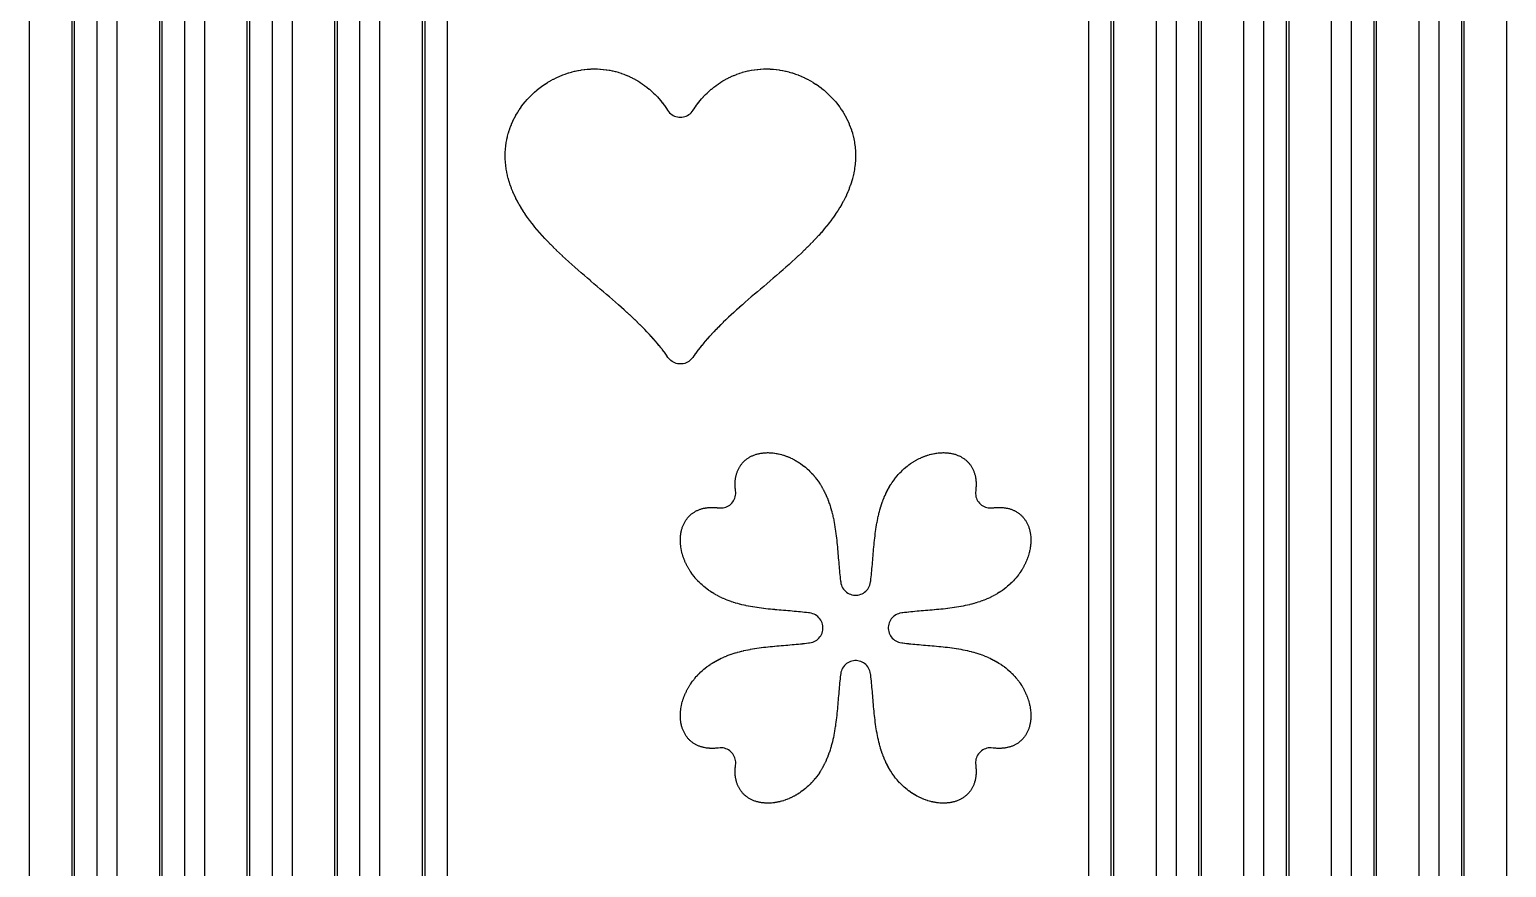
# Model space of a CAD drawing. Header units: metres. Extents: x 9 to 1211, y 9 to 2781.
# Drawn here: x 621 to 1211, y 1733 to 2068 of the extents above; entities that cross this region are included whole.
import ezdxf

# ---------------------------------------------------------------- set-up
doc = ezdxf.new("R2010")
doc.units = ezdxf.units.M
for name, color, linetype in [('ACIKLIK', 5, 'Continuous'), ('CAM_SABLON', 4, 'Continuous'), ('DIS_KENAR_V91_Z3', 1, 'Continuous'), ('LAMBA_T4_Z4', 3, 'Continuous')]:
    doc.layers.add(name, color=color, linetype=linetype)

msp = doc.modelspace()

# ---------------------------------------------------------------- linework, layer by layer
at = {"layer": 'ACIKLIK'}
for points in [[(648, 1696.12), (648, 2485.88)], [(683, 1696.12), (683, 2485.88)], [(718, 1696.12), (718, 2485.88)], [(753, 1696.12), (753, 2485.88)], [(788, 1696.12), (788, 2485.88)], [(1044, 2485.88), (1044, 1696.12)], [(1079, 2485.88), (1079, 1696.12)], [(1114, 2485.88), (1114, 1696.12)], [(1149, 2485.88), (1149, 1696.12)], [(1184, 2485.88), (1184, 1696.12)]]:
    msp.add_lwpolyline(points, dxfattribs=at)
at = {"layer": 'CAM_SABLON'}
for points in [[(639, 1696.08), (639, 2485.92)], [(674, 1696.08), (674, 2485.92)], [(709, 1696.08), (709, 2485.92)], [(744, 1696.08), (744, 2485.92)], [(779, 1696.08), (779, 2485.92)], [(1053, 2485.92), (1053, 1696.08)], [(1088, 2485.92), (1088, 1696.08)], [(1123, 2485.92), (1123, 1696.08)], [(1158, 2485.92), (1158, 1696.08)], [(1193, 2485.92), (1193, 1696.08)]]:
    msp.add_lwpolyline(points, dxfattribs=at)
at = {"layer": 'DIS_KENAR_V91_Z3'}
for points in [[(621, 1696), (621, 2486)], [(656, 1696), (656, 2486)], [(691, 1696), (691, 2486)], [(726, 1696), (726, 2486)], [(761, 1696), (761, 2486)], [(1071, 2486), (1071, 1696)], [(1106, 2486), (1106, 1696)], [(1141, 2486), (1141, 1696)], [(1176, 2486), (1176, 1696)], [(1211, 2486), (1211, 1696)]]:
    msp.add_lwpolyline(points, dxfattribs=at)
for points in [[(821.76, 1990.52), (821.68, 1990.62), (820.82, 1991.75), (820.75, 1991.85), (819.92, 1992.98), (819.84, 1993.09), (819.05, 1994.22), (818.97, 1994.34), (818.22, 1995.47), (818.14, 1995.6), (817.43, 1996.73), (817.35, 1996.86), (816.69, 1997.99), (816.6, 1998.14), (815.98, 1999.27), (815.9, 1999.42), (815.31, 2000.54), (815.23, 2000.7), (814.69, 2001.83), (814.62, 2001.99), (814.12, 2003.12), (814.04, 2003.29), (813.59, 2004.41), (813.52, 2004.59), (813.11, 2005.71), (813.04, 2005.9), (812.68, 2007.01), (812.61, 2007.21), (812.29, 2008.32), (812.23, 2008.52), (811.95, 2009.63), (811.9, 2009.84), (811.67, 2010.94), (811.63, 2011.16), (811.43, 2012.25), (811.4, 2012.47), (811.25, 2013.56), (811.22, 2013.79), (811.12, 2014.87), (811.1, 2015.1), (811.03, 2016.18), (811.02, 2016.42), (811, 2017.49), (811, 2017.72), (811.02, 2018.79), (811.03, 2019.03), (811.1, 2020.09), (811.12, 2020.33), (811.22, 2021.38), (811.25, 2021.62), (811.4, 2022.66), (811.44, 2022.9), (811.62, 2023.94), (811.67, 2024.17), (811.9, 2025.2), (811.96, 2025.43), (812.23, 2026.46), (812.3, 2026.68), (812.61, 2027.7), (812.68, 2027.92), (813.04, 2028.92), (813.12, 2029.14), (813.51, 2030.13), (813.6, 2030.35), (814.03, 2031.32), (814.13, 2031.53), (814.6, 2032.5), (814.71, 2032.7), (815.22, 2033.65), (815.33, 2033.85), (815.88, 2034.78), (816, 2034.97), (816.58, 2035.89), (816.71, 2036.08), (817.33, 2036.97), (817.46, 2037.15), (818.12, 2038.03), (818.25, 2038.2), (818.94, 2039.06), (819.08, 2039.23), (819.81, 2040.06), (819.95, 2040.22), (820.71, 2041.03), (820.86, 2041.18), (821.65, 2041.96), (821.8, 2042.11), (822.62, 2042.87), (822.78, 2043.01), (823.62, 2043.73), (823.78, 2043.87), (824.65, 2044.57), (824.82, 2044.7), (825.71, 2045.36), (825.89, 2045.48), (826.8, 2046.12), (826.98, 2046.23), (827.92, 2046.83), (828.1, 2046.94), (829.05, 2047.51), (829.24, 2047.61), (830.21, 2048.14), (830.4, 2048.24), (831.39, 2048.73), (831.58, 2048.82), (832.58, 2049.28), (832.78, 2049.36), (833.8, 2049.78), (834, 2049.86), (835.02, 2050.24), (835.22, 2050.31), (836.26, 2050.65), (836.46, 2050.72), (837.5, 2051.02), (837.72, 2051.08), (838.76, 2051.34), (838.97, 2051.39), (840.02, 2051.61), (840.24, 2051.65), (841.29, 2051.84), (841.5, 2051.87), (842.56, 2052.01), (842.78, 2052.04), (843.82, 2052.15), (844.05, 2052.16), (845.09, 2052.23), (845.31, 2052.24), (846.36, 2052.27), (846.58, 2052.27), (847.61, 2052.26), (847.84, 2052.25), (848.87, 2052.2), (849.09, 2052.18), (850.11, 2052.1), (850.33, 2052.07), (851.35, 2051.95), (851.57, 2051.92), (852.57, 2051.75), (852.79, 2051.71), (853.78, 2051.52), (853.99, 2051.47), (854.97, 2051.24), (855.18, 2051.18), (856.15, 2050.91), (856.36, 2050.85), (857.3, 2050.55), (857.51, 2050.48), (858.44, 2050.15), (858.65, 2050.07), (859.56, 2049.7), (859.76, 2049.62), (860.66, 2049.23), (860.85, 2049.14), (861.73, 2048.71), (861.92, 2048.62), (862.78, 2048.16), (862.96, 2048.06), (863.8, 2047.58), (863.98, 2047.48), (864.8, 2046.97), (864.97, 2046.86), (865.77, 2046.33), (865.93, 2046.21), (866.71, 2045.66), (866.86, 2045.54), (867.62, 2044.97), (867.77, 2044.85), (868.5, 2044.25), (868.64, 2044.13), (869.35, 2043.51), (869.48, 2043.39), (870.16, 2042.76), (870.3, 2042.63), (870.95, 2041.99), (871.08, 2041.86), (871.71, 2041.2), (871.83, 2041.08), (872.43, 2040.41), (872.54, 2040.28), (873.12, 2039.6), (873.23, 2039.47), (873.78, 2038.79), (873.88, 2038.66), (874.4, 2037.97), (874.5, 2037.84), (874.99, 2037.15), (875.08, 2037.02), (875.55, 2036.33), (875.64, 2036.2), (875.87, 2035.84), (876.31, 2035.23), (876.7, 2034.78), (877.14, 2034.37), (877.62, 2034.01), (878.13, 2033.7), (878.67, 2033.44), (879.23, 2033.23), (879.81, 2033.09), (880.4, 2033), (881, 2032.97), (881.6, 2033), (882.19, 2033.09), (882.77, 2033.23), (883.33, 2033.44), (883.87, 2033.7), (884.38, 2034.01), (884.86, 2034.37), (885.3, 2034.78), (885.69, 2035.23), (886.13, 2035.84), (886.36, 2036.2), (886.45, 2036.33), (886.92, 2037.02), (887.01, 2037.15), (887.5, 2037.84), (887.6, 2037.97), (888.12, 2038.66), (888.22, 2038.79), (888.77, 2039.47), (888.88, 2039.6), (889.46, 2040.28), (889.57, 2040.41), (890.17, 2041.08), (890.29, 2041.2), (890.92, 2041.86), (891.05, 2041.99), (891.7, 2042.63), (891.84, 2042.76), (892.52, 2043.39), (892.65, 2043.51), (893.36, 2044.13), (893.5, 2044.25), (894.23, 2044.85), (894.38, 2044.97), (895.14, 2045.54), (895.29, 2045.66), (896.07, 2046.21), (896.23, 2046.33), (897.03, 2046.86), (897.2, 2046.97), (898.02, 2047.48), (898.2, 2047.58), (899.04, 2048.06), (899.22, 2048.16), (900.08, 2048.62), (900.27, 2048.71), (901.15, 2049.14), (901.34, 2049.23), (902.24, 2049.62), (902.44, 2049.7), (903.35, 2050.07), (903.56, 2050.15), (904.49, 2050.48), (904.7, 2050.55), (905.64, 2050.85), (905.85, 2050.91), (906.82, 2051.18), (907.03, 2051.24), (908.01, 2051.47), (908.22, 2051.52), (909.21, 2051.71), (909.43, 2051.75), (910.43, 2051.92), (910.65, 2051.95), (911.67, 2052.07), (911.89, 2052.1), (912.91, 2052.18), (913.13, 2052.2), (914.16, 2052.25), (914.39, 2052.26), (915.42, 2052.27), (915.64, 2052.27), (916.69, 2052.24), (916.91, 2052.23), (917.95, 2052.16), (918.18, 2052.15), (919.23, 2052.04), (919.44, 2052.01), (920.5, 2051.87), (920.71, 2051.84), (921.76, 2051.65), (921.98, 2051.61), (923.03, 2051.39), (923.24, 2051.34), (924.28, 2051.08), (924.5, 2051.02), (925.54, 2050.72), (925.74, 2050.65), (926.78, 2050.31), (926.98, 2050.24), (928, 2049.86), (928.2, 2049.78), (929.22, 2049.36), (929.42, 2049.28), (930.42, 2048.82), (930.61, 2048.73), (931.6, 2048.24), (931.79, 2048.14), (932.76, 2047.61), (932.95, 2047.51), (933.9, 2046.94), (934.08, 2046.83), (935.02, 2046.23), (935.2, 2046.12), (936.11, 2045.48), (936.29, 2045.36), (937.18, 2044.7), (937.35, 2044.57), (938.22, 2043.87), (938.38, 2043.73), (939.22, 2043.01), (939.38, 2042.87), (940.2, 2042.11), (940.35, 2041.96), (941.14, 2041.18), (941.29, 2041.03), (942.05, 2040.22), (942.19, 2040.06), (942.92, 2039.23), (943.06, 2039.06), (943.75, 2038.2), (943.88, 2038.03), (944.54, 2037.15), (944.67, 2036.97), (945.29, 2036.08), (945.42, 2035.89), (946, 2034.97), (946.12, 2034.78), (946.67, 2033.85), (946.78, 2033.65), (947.29, 2032.7), (947.4, 2032.5), (947.87, 2031.53), (947.97, 2031.32), (948.4, 2030.35), (948.49, 2030.13), (948.88, 2029.14), (948.96, 2028.92), (949.32, 2027.92), (949.39, 2027.7), (949.7, 2026.68), (949.77, 2026.46), (950.04, 2025.43), (950.1, 2025.2), (950.33, 2024.17), (950.38, 2023.94), (950.56, 2022.9), (950.6, 2022.66), (950.75, 2021.62), (950.78, 2021.38), (950.88, 2020.33), (950.9, 2020.09), (950.97, 2019.03), (950.98, 2018.79), (951, 2017.72), (951, 2017.49), (950.98, 2016.42), (950.97, 2016.18), (950.9, 2015.1), (950.88, 2014.87), (950.78, 2013.79), (950.75, 2013.56), (950.6, 2012.47), (950.57, 2012.25), (950.37, 2011.16), (950.33, 2010.94), (950.1, 2009.84), (950.05, 2009.63), (949.77, 2008.52), (949.71, 2008.32), (949.39, 2007.21), (949.32, 2007.01), (948.96, 2005.9), (948.89, 2005.71), (948.48, 2004.59), (948.41, 2004.41), (947.96, 2003.29), (947.88, 2003.12), (947.38, 2001.99), (947.31, 2001.83), (946.77, 2000.7), (946.69, 2000.54), (946.1, 1999.42), (946.02, 1999.27), (945.4, 1998.14), (945.31, 1997.99), (944.65, 1996.86), (944.57, 1996.73), (943.86, 1995.6), (943.78, 1995.47), (943.03, 1994.34), (942.95, 1994.22), (942.16, 1993.09), (942.08, 1992.98), (941.25, 1991.85), (941.18, 1991.75), (940.31, 1990.61), (940.24, 1990.52), (939.37, 1989.43), (939.3, 1989.34), (938.37, 1988.21), (938.3, 1988.13), (937.33, 1987), (937.26, 1986.92), (936.26, 1985.79), (936.2, 1985.72), (935.17, 1984.6), (935.11, 1984.53), (934.05, 1983.41), (933.99, 1983.35), (932.91, 1982.23), (932.85, 1982.18), (931.74, 1981.06), (931.69, 1981.01), (930.56, 1979.9), (930.51, 1979.85), (929.36, 1978.74), (929.32, 1978.7), (928.14, 1977.59), (928.1, 1977.56), (926.91, 1976.45), (926.88, 1976.42), (925.67, 1975.32), (925.64, 1975.29), (924.42, 1974.19), (924.39, 1974.17), (923.16, 1973.07), (923.13, 1973.05), (921.89, 1971.96), (921.87, 1971.94), (920.62, 1970.85), (920.6, 1970.84), (919.35, 1969.75), (919.33, 1969.74), (918.08, 1968.66), (918.07, 1968.65), (916.8, 1967.57), (916.8, 1967.57), (915.54, 1966.49), (914.27, 1965.42), (913.02, 1964.35), (911.78, 1963.3), (910.55, 1962.24), (909.34, 1961.2), (908.13, 1960.16), (906.94, 1959.12), (905.77, 1958.1), (904.61, 1957.07), (904.57, 1957.04), (903.47, 1956.05), (903.43, 1956.02), (902.36, 1955.04), (902.32, 1955), (901.27, 1954.04), (901.22, 1954), (900.2, 1953.05), (900.15, 1953), (899.16, 1952.06), (899.1, 1952.01), (898.14, 1951.08), (898.08, 1951.03), (897.15, 1950.11), (897.09, 1950.05), (896.18, 1949.15), (896.12, 1949.09), (895.25, 1948.2), (895.18, 1948.13), (894.34, 1947.26), (894.27, 1947.19), (893.47, 1946.33), (893.4, 1946.25), (892.62, 1945.41), (892.55, 1945.33), (891.81, 1944.51), (891.73, 1944.42), (891.02, 1943.61), (890.95, 1943.52), (890.27, 1942.73), (890.19, 1942.63), (889.55, 1941.86), (889.47, 1941.76), (888.87, 1941.01), (888.79, 1940.9), (888.21, 1940.17), (888.13, 1940.06), (887.59, 1939.35), (887.51, 1939.24), (887, 1938.54), (886.92, 1938.43), (886.45, 1937.76), (886.36, 1937.63), (885.96, 1937.04), (885.61, 1936.58), (885.21, 1936.15), (884.78, 1935.76), (884.31, 1935.41), (883.81, 1935.12), (883.28, 1934.87), (882.73, 1934.67), (882.16, 1934.53), (881.58, 1934.45), (881, 1934.42), (880.42, 1934.45), (879.84, 1934.53), (879.27, 1934.67), (878.72, 1934.87), (878.19, 1935.12), (877.69, 1935.41), (877.22, 1935.76), (876.79, 1936.15), (876.39, 1936.58), (876.04, 1937.04), (875.64, 1937.63), (875.55, 1937.76), (875.08, 1938.43), (875, 1938.54), (874.49, 1939.24), (874.41, 1939.35), (873.87, 1940.06), (873.79, 1940.17), (873.21, 1940.9), (873.13, 1941.01), (872.53, 1941.76), (872.45, 1941.86), (871.81, 1942.63), (871.73, 1942.73), (871.05, 1943.52), (870.98, 1943.61), (870.27, 1944.42), (870.19, 1944.51), (869.45, 1945.33), (869.38, 1945.41), (868.6, 1946.25), (868.53, 1946.33), (867.73, 1947.19), (867.66, 1947.26), (866.82, 1948.13), (866.75, 1948.2), (865.88, 1949.09), (865.82, 1949.15), (864.91, 1950.05), (864.85, 1950.11), (863.92, 1951.03), (863.86, 1951.08), (862.9, 1952.01), (862.84, 1952.06), (861.85, 1953), (861.8, 1953.05), (860.78, 1954), (860.73, 1954.04), (859.68, 1955), (859.64, 1955.04), (858.57, 1956.02), (858.53, 1956.05), (857.43, 1957.04), (857.39, 1957.07), (856.27, 1958.06), (855.09, 1959.09), (853.9, 1960.13), (852.69, 1961.18), (851.47, 1962.23), (850.23, 1963.29), (848.98, 1964.35), (847.73, 1965.42), (846.47, 1966.49), (845.21, 1967.56), (845.2, 1967.57), (843.94, 1968.64), (843.93, 1968.65), (842.68, 1969.73), (842.66, 1969.74), (841.41, 1970.83), (841.4, 1970.84), (840.15, 1971.93), (840.13, 1971.94), (838.89, 1973.03), (838.87, 1973.05), (837.64, 1974.14), (837.61, 1974.17), (836.39, 1975.26), (836.36, 1975.29), (835.16, 1976.39), (835.12, 1976.42), (833.93, 1977.52), (833.89, 1977.56), (832.72, 1978.66), (832.68, 1978.7), (831.53, 1979.81), (831.48, 1979.85), (830.35, 1980.96), (830.3, 1981.01), (829.2, 1982.13), (829.14, 1982.18), (828.06, 1983.29), (828, 1983.35), (826.95, 1984.47), (826.89, 1984.54), (825.86, 1985.66), (825.8, 1985.73), (824.8, 1986.85), (824.73, 1986.93), (823.77, 1988.05), (823.7, 1988.13), (822.77, 1989.26), (822.69, 1989.35), (821.76, 1990.52)], [(896.11, 1781.03), (895.74, 1780.99), (895.56, 1780.97), (895.15, 1780.93), (894.97, 1780.91), (894.57, 1780.89), (894.37, 1780.88), (893.98, 1780.87), (893.78, 1780.86), (893.39, 1780.87), (893.18, 1780.87), (892.81, 1780.89), (892.59, 1780.9), (892.23, 1780.92), (892, 1780.95), (891.66, 1780.99), (891.42, 1781.02), (891.09, 1781.07), (890.84, 1781.11), (890.52, 1781.17), (890.28, 1781.23), (889.97, 1781.3), (889.72, 1781.37), (889.42, 1781.45), (889.17, 1781.53), (888.89, 1781.63), (888.63, 1781.72), (888.36, 1781.82), (888.1, 1781.93), (887.85, 1782.04), (887.58, 1782.17), (887.34, 1782.29), (887.08, 1782.43), (886.85, 1782.56), (886.6, 1782.71), (886.38, 1782.85), (886.13, 1783.02), (885.92, 1783.16), (885.67, 1783.35), (885.48, 1783.5), (885.24, 1783.7), (885.05, 1783.87), (884.82, 1784.08), (884.64, 1784.25), (884.42, 1784.47), (884.25, 1784.66), (884.04, 1784.89), (883.87, 1785.09), (883.68, 1785.33), (883.52, 1785.55), (883.35, 1785.79), (883.19, 1786.02), (883.03, 1786.27), (882.88, 1786.52), (882.73, 1786.77), (882.59, 1787.03), (882.46, 1787.29), (882.33, 1787.57), (882.21, 1787.83), (882.08, 1788.12), (881.98, 1788.38), (881.86, 1788.69), (881.77, 1788.95), (881.67, 1789.28), (881.59, 1789.54), (881.5, 1789.89), (881.43, 1790.14), (881.35, 1790.51), (881.3, 1790.75), (881.23, 1791.14), (881.19, 1791.38), (881.14, 1791.78), (881.11, 1792.02), (881.07, 1792.44), (881.05, 1792.68), (881.02, 1793.11), (881.01, 1793.34), (881, 1793.79), (881, 1794.01), (881.01, 1794.47), (881.02, 1794.69), (881.04, 1795.17), (881.06, 1795.38), (881.1, 1795.87), (881.12, 1796.08), (881.18, 1796.57), (881.21, 1796.78), (881.29, 1797.28), (881.33, 1797.48), (881.43, 1797.99), (881.47, 1798.19), (881.59, 1798.71), (881.64, 1798.9), (881.77, 1799.42), (881.83, 1799.61), (881.98, 1800.13), (882.04, 1800.32), (882.22, 1800.85), (882.28, 1801.03), (882.48, 1801.56), (882.55, 1801.73), (882.76, 1802.27), (882.83, 1802.44), (883.07, 1802.97), (883.15, 1803.13), (883.4, 1803.66), (883.48, 1803.83), (883.75, 1804.36), (883.84, 1804.52), (884.13, 1805.04), (884.22, 1805.2), (884.53, 1805.71), (884.62, 1805.87), (884.95, 1806.38), (885.05, 1806.53), (885.39, 1807.04), (885.49, 1807.18), (885.86, 1807.68), (885.96, 1807.82), (886.34, 1808.32), (886.45, 1808.46), (886.84, 1808.94), (886.96, 1809.07), (887.37, 1809.55), (887.48, 1809.68), (887.91, 1810.15), (888.03, 1810.27), (888.47, 1810.73), (888.6, 1810.85), (889.06, 1811.3), (889.18, 1811.41), (889.65, 1811.85), (889.78, 1811.96), (890.27, 1812.39), (890.4, 1812.5), (890.9, 1812.91), (891.03, 1813.01), (891.55, 1813.42), (891.69, 1813.52), (892.22, 1813.91), (892.35, 1814), (892.9, 1814.38), (893.03, 1814.47), (893.6, 1814.84), (893.73, 1814.92), (894.31, 1815.28), (894.44, 1815.36), (895.03, 1815.7), (895.16, 1815.77), (895.77, 1816.1), (895.9, 1816.17), (896.52, 1816.49), (896.65, 1816.56), (897.28, 1816.87), (897.41, 1816.93), (898.05, 1817.22), (898.18, 1817.28), (898.84, 1817.56), (898.96, 1817.61), (899.63, 1817.88), (899.75, 1817.93), (900.44, 1818.19), (900.55, 1818.23), (901.25, 1818.48), (901.36, 1818.52), (902.03, 1818.74), (902.13, 1818.77), (902.86, 1819), (902.97, 1819.03), (903.7, 1819.24), (903.8, 1819.27), (904.55, 1819.48), (904.65, 1819.5), (905.4, 1819.69), (905.5, 1819.72), (906.26, 1819.9), (906.35, 1819.92), (907.13, 1820.09), (907.21, 1820.11), (908, 1820.27), (908.08, 1820.29), (908.88, 1820.44), (908.95, 1820.45), (909.76, 1820.6), (909.83, 1820.61), (910.64, 1820.74), (910.71, 1820.75), (911.53, 1820.88), (911.59, 1820.89), (912.42, 1821.01), (912.47, 1821.02), (913.31, 1821.13), (913.36, 1821.14), (914.2, 1821.24), (914.24, 1821.25), (915.09, 1821.35), (915.13, 1821.35), (915.98, 1821.45), (916.02, 1821.45), (916.87, 1821.54), (916.91, 1821.54), (917.76, 1821.63), (917.79, 1821.63), (918.65, 1821.71), (918.68, 1821.71), (919.54, 1821.79), (919.56, 1821.79), (920.43, 1821.87), (920.44, 1821.87), (921.31, 1821.95), (921.32, 1821.95), (922.18, 1822.02), (923.06, 1822.09), (923.92, 1822.17), (924.77, 1822.24), (925.62, 1822.31), (926.46, 1822.38), (927.3, 1822.46), (928.13, 1822.54), (928.95, 1822.62), (929.77, 1822.7), (929.81, 1822.71), (930.57, 1822.79), (930.62, 1822.8), (931.36, 1822.88), (931.42, 1822.89), (932.15, 1822.98), (932.21, 1822.98), (932.57, 1823.03), (933.31, 1823.16), (933.88, 1823.32), (934.44, 1823.54), (934.97, 1823.82), (935.47, 1824.14), (935.93, 1824.51), (936.36, 1824.93), (936.74, 1825.39), (937.08, 1825.88), (937.36, 1826.4), (937.59, 1826.95), (937.77, 1827.52), (937.89, 1828.11), (937.95, 1828.7), (937.95, 1829.3), (937.89, 1829.89), (937.77, 1830.48), (937.59, 1831.05), (937.36, 1831.6), (937.08, 1832.12), (936.74, 1832.61), (936.36, 1833.07), (935.93, 1833.49), (935.47, 1833.86), (934.97, 1834.18), (934.44, 1834.46), (933.88, 1834.68), (933.31, 1834.84), (932.57, 1834.97), (932.21, 1835.02), (932.15, 1835.02), (931.42, 1835.11), (931.36, 1835.12), (930.62, 1835.2), (930.57, 1835.21), (929.81, 1835.29), (929.77, 1835.3), (929, 1835.38), (928.17, 1835.46), (927.34, 1835.54), (926.5, 1835.61), (925.65, 1835.69), (924.79, 1835.76), (923.93, 1835.83), (923.06, 1835.91), (922.19, 1835.98), (921.32, 1836.05), (921.32, 1836.05), (920.45, 1836.13), (920.44, 1836.13), (919.58, 1836.2), (919.56, 1836.21), (918.7, 1836.28), (918.68, 1836.29), (917.82, 1836.37), (917.79, 1836.37), (916.94, 1836.45), (916.9, 1836.46), (916.05, 1836.55), (916.02, 1836.55), (915.17, 1836.64), (915.13, 1836.65), (914.29, 1836.75), (914.24, 1836.75), (913.4, 1836.86), (913.35, 1836.86), (912.52, 1836.98), (912.47, 1836.98), (911.64, 1837.1), (911.58, 1837.11), (910.77, 1837.24), (910.7, 1837.25), (909.89, 1837.38), (909.82, 1837.39), (909.02, 1837.53), (908.95, 1837.55), (908.15, 1837.7), (908.07, 1837.71), (907.29, 1837.87), (907.21, 1837.89), (906.43, 1838.06), (906.34, 1838.08), (905.58, 1838.26), (905.49, 1838.28), (904.73, 1838.47), (904.64, 1838.5), (903.89, 1838.7), (903.79, 1838.73), (903.06, 1838.94), (902.95, 1838.97), (902.23, 1839.2), (902.12, 1839.23), (901.37, 1839.48), (901.25, 1839.52), (900.55, 1839.77), (900.44, 1839.81), (899.75, 1840.07), (899.63, 1840.12), (898.96, 1840.39), (898.84, 1840.44), (898.18, 1840.72), (898.05, 1840.78), (897.41, 1841.07), (897.28, 1841.13), (896.65, 1841.44), (896.52, 1841.51), (895.9, 1841.83), (895.77, 1841.9), (895.16, 1842.23), (895.03, 1842.3), (894.44, 1842.64), (894.31, 1842.72), (893.73, 1843.08), (893.6, 1843.16), (893.03, 1843.53), (892.9, 1843.62), (892.35, 1844), (892.22, 1844.09), (891.69, 1844.48), (891.55, 1844.58), (891.03, 1844.99), (890.9, 1845.09), (890.4, 1845.5), (890.27, 1845.61), (889.78, 1846.04), (889.65, 1846.15), (889.18, 1846.59), (889.06, 1846.7), (888.6, 1847.15), (888.47, 1847.27), (888.03, 1847.73), (887.91, 1847.85), (887.48, 1848.32), (887.37, 1848.45), (886.96, 1848.93), (886.84, 1849.06), (886.45, 1849.54), (886.34, 1849.68), (885.96, 1850.18), (885.86, 1850.32), (885.49, 1850.82), (885.39, 1850.96), (885.05, 1851.47), (884.95, 1851.62), (884.62, 1852.13), (884.53, 1852.29), (884.22, 1852.8), (884.13, 1852.96), (883.84, 1853.48), (883.75, 1853.64), (883.48, 1854.17), (883.4, 1854.34), (883.15, 1854.87), (883.07, 1855.03), (882.83, 1855.56), (882.76, 1855.73), (882.55, 1856.27), (882.48, 1856.44), (882.28, 1856.97), (882.22, 1857.15), (882.04, 1857.68), (881.98, 1857.87), (881.83, 1858.39), (881.77, 1858.58), (881.64, 1859.1), (881.59, 1859.29), (881.47, 1859.81), (881.43, 1860.01), (881.33, 1860.52), (881.29, 1860.72), (881.21, 1861.22), (881.18, 1861.43), (881.12, 1861.92), (881.1, 1862.13), (881.06, 1862.62), (881.04, 1862.83), (881.02, 1863.31), (881.01, 1863.53), (881, 1863.99), (881, 1864.21), (881.01, 1864.66), (881.02, 1864.89), (881.05, 1865.32), (881.07, 1865.56), (881.11, 1865.98), (881.14, 1866.22), (881.19, 1866.62), (881.23, 1866.86), (881.3, 1867.25), (881.35, 1867.49), (881.43, 1867.86), (881.5, 1868.11), (881.59, 1868.46), (881.67, 1868.72), (881.77, 1869.05), (881.86, 1869.31), (881.98, 1869.62), (882.08, 1869.88), (882.21, 1870.17), (882.33, 1870.43), (882.46, 1870.71), (882.59, 1870.97), (882.73, 1871.23), (882.88, 1871.48), (883.03, 1871.73), (883.19, 1871.98), (883.35, 1872.21), (883.52, 1872.45), (883.68, 1872.67), (883.87, 1872.91), (884.04, 1873.11), (884.25, 1873.34), (884.42, 1873.53), (884.64, 1873.75), (884.82, 1873.92), (885.05, 1874.13), (885.24, 1874.3), (885.48, 1874.5), (885.67, 1874.65), (885.92, 1874.84), (886.13, 1874.98), (886.38, 1875.15), (886.6, 1875.29), (886.85, 1875.44), (887.08, 1875.57), (887.34, 1875.71), (887.58, 1875.83), (887.85, 1875.96), (888.1, 1876.07), (888.36, 1876.18), (888.63, 1876.28), (888.89, 1876.37), (889.17, 1876.47), (889.42, 1876.55), (889.72, 1876.63), (889.97, 1876.7), (890.28, 1876.77), (890.52, 1876.83), (890.84, 1876.89), (891.09, 1876.93), (891.42, 1876.98), (891.66, 1877.01), (892, 1877.05), (892.23, 1877.08), (892.59, 1877.1), (892.81, 1877.11), (893.18, 1877.13), (893.39, 1877.13), (893.78, 1877.14), (893.98, 1877.13), (894.37, 1877.12), (894.57, 1877.11), (894.97, 1877.09), (895.15, 1877.07), (895.56, 1877.03), (895.74, 1877.01), (896.06, 1876.97), (896.87, 1876.9), (897.45, 1876.9), (898.03, 1876.96), (898.6, 1877.08), (899.15, 1877.25), (899.69, 1877.48), (900.21, 1877.75), (900.69, 1878.08), (901.14, 1878.45), (901.55, 1878.86), (901.92, 1879.31), (902.25, 1879.79), (902.52, 1880.31), (902.75, 1880.85), (902.92, 1881.4), (903.04, 1881.97), (903.1, 1882.55), (903.1, 1883.14), (903.03, 1883.89), (902.99, 1884.26), (902.97, 1884.44), (902.93, 1884.85), (902.91, 1885.03), (902.89, 1885.43), (902.88, 1885.63), (902.87, 1886.02), (902.86, 1886.22), (902.87, 1886.61), (902.87, 1886.82), (902.89, 1887.19), (902.9, 1887.41), (902.92, 1887.77), (902.95, 1888), (902.99, 1888.34), (903.02, 1888.58), (903.07, 1888.91), (903.11, 1889.16), (903.17, 1889.48), (903.23, 1889.72), (903.3, 1890.03), (903.37, 1890.28), (903.45, 1890.58), (903.53, 1890.83), (903.63, 1891.11), (903.72, 1891.37), (903.82, 1891.64), (903.93, 1891.9), (904.04, 1892.15), (904.17, 1892.42), (904.29, 1892.66), (904.43, 1892.92), (904.56, 1893.15), (904.71, 1893.4), (904.85, 1893.62), (905.02, 1893.87), (905.16, 1894.08), (905.35, 1894.33), (905.5, 1894.52), (905.7, 1894.76), (905.87, 1894.95), (906.08, 1895.18), (906.25, 1895.36), (906.47, 1895.58), (906.66, 1895.75), (906.89, 1895.96), (907.09, 1896.13), (907.33, 1896.32), (907.55, 1896.48), (907.79, 1896.65), (908.02, 1896.81), (908.27, 1896.97), (908.52, 1897.12), (908.77, 1897.27), (909.03, 1897.41), (909.29, 1897.54), (909.57, 1897.67), (909.83, 1897.79), (910.12, 1897.92), (910.38, 1898.02), (910.69, 1898.14), (910.95, 1898.23), (911.28, 1898.33), (911.54, 1898.41), (911.89, 1898.5), (912.14, 1898.57), (912.51, 1898.65), (912.75, 1898.7), (913.14, 1898.77), (913.38, 1898.81), (913.78, 1898.86), (914.02, 1898.89), (914.44, 1898.93), (914.68, 1898.95), (915.11, 1898.98), (915.34, 1898.99), (915.79, 1899), (916.01, 1899), (916.47, 1898.99), (916.69, 1898.98), (917.17, 1898.96), (917.38, 1898.94), (917.87, 1898.9), (918.08, 1898.88), (918.57, 1898.82), (918.78, 1898.79), (919.28, 1898.71), (919.48, 1898.67), (919.99, 1898.57), (920.19, 1898.53), (920.71, 1898.41), (920.9, 1898.36), (921.42, 1898.23), (921.61, 1898.17), (922.13, 1898.02), (922.32, 1897.96), (922.85, 1897.78), (923.03, 1897.72), (923.56, 1897.52), (923.73, 1897.45), (924.27, 1897.24), (924.44, 1897.17), (924.97, 1896.93), (925.13, 1896.85), (925.66, 1896.6), (925.83, 1896.52), (926.36, 1896.25), (926.52, 1896.16), (927.04, 1895.87), (927.2, 1895.78), (927.71, 1895.47), (927.87, 1895.38), (928.38, 1895.05), (928.53, 1894.95), (929.04, 1894.61), (929.18, 1894.51), (929.68, 1894.14), (929.82, 1894.04), (930.32, 1893.66), (930.46, 1893.55), (930.94, 1893.16), (931.07, 1893.04), (931.55, 1892.63), (931.68, 1892.52), (932.15, 1892.09), (932.27, 1891.97), (932.73, 1891.53), (932.85, 1891.4), (933.3, 1890.94), (933.41, 1890.82), (933.85, 1890.35), (933.96, 1890.22), (934.39, 1889.73), (934.5, 1889.6), (934.91, 1889.1), (935.01, 1888.97), (935.42, 1888.45), (935.52, 1888.31), (935.91, 1887.78), (936, 1887.65), (936.38, 1887.1), (936.47, 1886.97), (936.84, 1886.4), (936.92, 1886.27), (937.28, 1885.69), (937.36, 1885.56), (937.7, 1884.97), (937.77, 1884.84), (938.1, 1884.23), (938.17, 1884.1), (938.49, 1883.48), (938.56, 1883.35), (938.87, 1882.72), (938.93, 1882.59), (939.22, 1881.95), (939.28, 1881.82), (939.56, 1881.16), (939.61, 1881.04), (939.88, 1880.37), (939.93, 1880.25), (940.19, 1879.56), (940.23, 1879.45), (940.48, 1878.75), (940.52, 1878.64), (940.74, 1877.97), (940.77, 1877.87), (941, 1877.14), (941.03, 1877.03), (941.24, 1876.3), (941.27, 1876.2), (941.48, 1875.45), (941.5, 1875.35), (941.69, 1874.6), (941.72, 1874.5), (941.9, 1873.74), (941.92, 1873.65), (942.09, 1872.87), (942.11, 1872.79), (942.27, 1872), (942.29, 1871.92), (942.44, 1871.12), (942.45, 1871.05), (942.6, 1870.24), (942.61, 1870.17), (942.74, 1869.36), (942.75, 1869.29), (942.88, 1868.47), (942.89, 1868.41), (943.01, 1867.58), (943.02, 1867.53), (943.13, 1866.69), (943.14, 1866.64), (943.24, 1865.8), (943.25, 1865.76), (943.35, 1864.91), (943.35, 1864.87), (943.45, 1864.02), (943.45, 1863.98), (943.54, 1863.13), (943.54, 1863.09), (943.63, 1862.24), (943.63, 1862.21), (943.71, 1861.35), (943.71, 1861.32), (943.79, 1860.46), (943.79, 1860.44), (943.87, 1859.57), (943.87, 1859.56), (943.95, 1858.69), (943.95, 1858.68), (944.02, 1857.82), (944.09, 1856.94), (944.17, 1856.08), (944.24, 1855.23), (944.31, 1854.38), (944.38, 1853.54), (944.46, 1852.7), (944.54, 1851.87), (944.62, 1851.05), (944.7, 1850.23), (944.71, 1850.19), (944.79, 1849.43), (944.8, 1849.38), (944.88, 1848.64), (944.89, 1848.58), (944.98, 1847.85), (944.98, 1847.79), (945.03, 1847.43), (945.16, 1846.69), (945.32, 1846.12), (945.54, 1845.56), (945.82, 1845.03), (946.14, 1844.53), (946.51, 1844.07), (946.93, 1843.64), (947.39, 1843.26), (947.88, 1842.92), (948.4, 1842.64), (948.95, 1842.41), (949.52, 1842.23), (950.11, 1842.11), (950.7, 1842.05), (951.3, 1842.05), (951.89, 1842.11), (952.48, 1842.23), (953.05, 1842.41), (953.6, 1842.64), (954.12, 1842.92), (954.61, 1843.26), (955.07, 1843.64), (955.49, 1844.07), (955.86, 1844.53), (956.18, 1845.03), (956.46, 1845.56), (956.68, 1846.12), (956.84, 1846.69), (956.97, 1847.43), (957.02, 1847.79), (957.02, 1847.85), (957.11, 1848.58), (957.12, 1848.64), (957.2, 1849.38), (957.21, 1849.43), (957.29, 1850.19), (957.3, 1850.23), (957.38, 1851), (957.46, 1851.83), (957.54, 1852.66), (957.61, 1853.5), (957.69, 1854.35), (957.76, 1855.21), (957.83, 1856.07), (957.91, 1856.94), (957.98, 1857.81), (958.05, 1858.68), (958.05, 1858.68), (958.13, 1859.55), (958.13, 1859.56), (958.2, 1860.42), (958.21, 1860.44), (958.28, 1861.3), (958.29, 1861.32), (958.37, 1862.18), (958.37, 1862.21), (958.45, 1863.06), (958.46, 1863.1), (958.55, 1863.95), (958.55, 1863.98), (958.64, 1864.83), (958.65, 1864.87), (958.75, 1865.71), (958.75, 1865.76), (958.86, 1866.6), (958.86, 1866.65), (958.98, 1867.48), (958.98, 1867.53), (959.1, 1868.36), (959.11, 1868.42), (959.24, 1869.23), (959.25, 1869.3), (959.38, 1870.11), (959.39, 1870.18), (959.53, 1870.98), (959.55, 1871.05), (959.7, 1871.85), (959.71, 1871.93), (959.87, 1872.71), (959.89, 1872.79), (960.06, 1873.57), (960.08, 1873.66), (960.26, 1874.42), (960.28, 1874.51), (960.47, 1875.27), (960.5, 1875.36), (960.7, 1876.11), (960.73, 1876.21), (960.94, 1876.94), (960.97, 1877.05), (961.2, 1877.77), (961.23, 1877.88), (961.48, 1878.63), (961.52, 1878.75), (961.77, 1879.45), (961.81, 1879.56), (962.07, 1880.25), (962.12, 1880.37), (962.39, 1881.04), (962.44, 1881.16), (962.72, 1881.82), (962.78, 1881.95), (963.07, 1882.59), (963.13, 1882.72), (963.44, 1883.35), (963.51, 1883.48), (963.83, 1884.1), (963.9, 1884.23), (964.23, 1884.84), (964.3, 1884.97), (964.64, 1885.56), (964.72, 1885.69), (965.08, 1886.27), (965.16, 1886.4), (965.53, 1886.97), (965.62, 1887.1), (966, 1887.65), (966.09, 1887.78), (966.48, 1888.31), (966.58, 1888.45), (966.99, 1888.97), (967.09, 1889.1), (967.5, 1889.6), (967.61, 1889.73), (968.04, 1890.22), (968.15, 1890.35), (968.59, 1890.82), (968.7, 1890.94), (969.15, 1891.4), (969.27, 1891.53), (969.73, 1891.97), (969.85, 1892.09), (970.32, 1892.52), (970.45, 1892.63), (970.93, 1893.04), (971.06, 1893.16), (971.54, 1893.55), (971.68, 1893.66), (972.18, 1894.04), (972.32, 1894.14), (972.82, 1894.51), (972.96, 1894.61), (973.47, 1894.95), (973.62, 1895.05), (974.13, 1895.38), (974.29, 1895.47), (974.8, 1895.78), (974.96, 1895.87), (975.48, 1896.16), (975.64, 1896.25), (976.17, 1896.52), (976.34, 1896.6), (976.87, 1896.85), (977.03, 1896.93), (977.56, 1897.17), (977.73, 1897.24), (978.27, 1897.45), (978.44, 1897.52), (978.97, 1897.72), (979.15, 1897.78), (979.68, 1897.96), (979.87, 1898.02), (980.39, 1898.17), (980.58, 1898.23), (981.1, 1898.36), (981.29, 1898.41), (981.81, 1898.53), (982.01, 1898.57), (982.52, 1898.67), (982.72, 1898.71), (983.22, 1898.79), (983.43, 1898.82), (983.92, 1898.88), (984.13, 1898.9), (984.62, 1898.94), (984.83, 1898.96), (985.31, 1898.98), (985.53, 1898.99), (985.99, 1899), (986.21, 1899), (986.66, 1898.99), (986.89, 1898.98), (987.32, 1898.95), (987.56, 1898.93), (987.98, 1898.89), (988.22, 1898.86), (988.62, 1898.81), (988.86, 1898.77), (989.25, 1898.7), (989.49, 1898.65), (989.86, 1898.57), (990.11, 1898.5), (990.46, 1898.41), (990.72, 1898.33), (991.05, 1898.23), (991.31, 1898.14), (991.62, 1898.02), (991.88, 1897.92), (992.17, 1897.79), (992.43, 1897.67), (992.71, 1897.54), (992.97, 1897.41), (993.23, 1897.27), (993.48, 1897.12), (993.73, 1896.97), (993.98, 1896.81), (994.21, 1896.65), (994.45, 1896.48), (994.67, 1896.32), (994.91, 1896.13), (995.11, 1895.96), (995.34, 1895.75), (995.53, 1895.58), (995.75, 1895.36), (995.92, 1895.18), (996.13, 1894.95), (996.3, 1894.76), (996.5, 1894.52), (996.65, 1894.33), (996.84, 1894.08), (996.98, 1893.87), (997.15, 1893.62), (997.29, 1893.4), (997.44, 1893.15), (997.57, 1892.92), (997.71, 1892.66), (997.83, 1892.42), (997.96, 1892.15), (998.07, 1891.9), (998.18, 1891.64), (998.28, 1891.37), (998.37, 1891.11), (998.47, 1890.83), (998.55, 1890.58), (998.63, 1890.28), (998.7, 1890.03), (998.77, 1889.72), (998.83, 1889.48), (998.89, 1889.16), (998.93, 1888.91), (998.98, 1888.58), (999.01, 1888.34), (999.05, 1888), (999.08, 1887.77), (999.1, 1887.41), (999.11, 1887.19), (999.13, 1886.82), (999.13, 1886.61), (999.14, 1886.22), (999.13, 1886.02), (999.12, 1885.63), (999.11, 1885.43), (999.09, 1885.03), (999.07, 1884.85), (999.03, 1884.44), (999.01, 1884.26), (998.97, 1883.94), (998.9, 1883.13), (998.9, 1882.55), (998.96, 1881.97), (999.08, 1881.4), (999.25, 1880.85), (999.48, 1880.31), (999.75, 1879.79), (1000.08, 1879.31), (1000.45, 1878.86), (1000.86, 1878.45), (1001.31, 1878.08), (1001.79, 1877.75), (1002.31, 1877.48), (1002.85, 1877.25), (1003.4, 1877.08), (1003.97, 1876.96), (1004.55, 1876.9), (1005.14, 1876.9), (1005.89, 1876.97), (1006.26, 1877.01), (1006.44, 1877.03), (1006.85, 1877.07), (1007.03, 1877.09), (1007.43, 1877.11), (1007.63, 1877.12), (1008.02, 1877.13), (1008.22, 1877.14), (1008.61, 1877.13), (1008.82, 1877.13), (1009.19, 1877.11), (1009.41, 1877.1), (1009.77, 1877.08), (1010, 1877.05), (1010.34, 1877.01), (1010.58, 1876.98), (1010.91, 1876.93), (1011.16, 1876.89), (1011.48, 1876.83), (1011.72, 1876.77), (1012.03, 1876.7), (1012.28, 1876.63), (1012.58, 1876.55), (1012.83, 1876.47), (1013.11, 1876.37), (1013.37, 1876.28), (1013.64, 1876.18), (1013.9, 1876.07), (1014.15, 1875.96), (1014.42, 1875.83), (1014.66, 1875.71), (1014.92, 1875.57), (1015.15, 1875.44), (1015.4, 1875.29), (1015.62, 1875.15), (1015.87, 1874.98), (1016.08, 1874.84), (1016.33, 1874.65), (1016.52, 1874.5), (1016.76, 1874.3), (1016.95, 1874.13), (1017.18, 1873.92), (1017.36, 1873.75), (1017.58, 1873.53), (1017.75, 1873.34), (1017.96, 1873.11), (1018.13, 1872.91), (1018.32, 1872.67), (1018.48, 1872.45), (1018.65, 1872.21), (1018.81, 1871.98), (1018.97, 1871.73), (1019.12, 1871.48), (1019.27, 1871.23), (1019.41, 1870.97), (1019.54, 1870.71), (1019.67, 1870.43), (1019.79, 1870.17), (1019.92, 1869.88), (1020.02, 1869.62), (1020.14, 1869.31), (1020.23, 1869.05), (1020.33, 1868.72), (1020.41, 1868.46), (1020.5, 1868.11), (1020.57, 1867.86), (1020.65, 1867.49), (1020.7, 1867.25), (1020.77, 1866.86), (1020.81, 1866.62), (1020.86, 1866.22), (1020.89, 1865.98), (1020.93, 1865.56), (1020.95, 1865.32), (1020.98, 1864.89), (1020.99, 1864.66), (1021, 1864.21), (1021, 1863.99), (1020.99, 1863.53), (1020.98, 1863.31), (1020.96, 1862.83), (1020.94, 1862.62), (1020.9, 1862.13), (1020.88, 1861.92), (1020.82, 1861.43), (1020.79, 1861.22), (1020.71, 1860.72), (1020.67, 1860.52), (1020.57, 1860.01), (1020.53, 1859.81), (1020.41, 1859.29), (1020.36, 1859.1), (1020.23, 1858.58), (1020.17, 1858.39), (1020.02, 1857.87), (1019.96, 1857.68), (1019.78, 1857.15), (1019.72, 1856.97), (1019.52, 1856.44), (1019.45, 1856.27), (1019.24, 1855.73), (1019.17, 1855.56), (1018.93, 1855.03), (1018.85, 1854.87), (1018.6, 1854.34), (1018.52, 1854.17), (1018.25, 1853.64), (1018.16, 1853.48), (1017.87, 1852.96), (1017.78, 1852.8), (1017.47, 1852.29), (1017.38, 1852.13), (1017.05, 1851.62), (1016.95, 1851.47), (1016.61, 1850.96), (1016.51, 1850.82), (1016.14, 1850.32), (1016.04, 1850.18), (1015.66, 1849.68), (1015.55, 1849.54), (1015.16, 1849.06), (1015.04, 1848.93), (1014.63, 1848.45), (1014.52, 1848.32), (1014.09, 1847.85), (1013.97, 1847.73), (1013.53, 1847.27), (1013.4, 1847.15), (1012.94, 1846.7), (1012.82, 1846.59), (1012.35, 1846.15), (1012.22, 1846.04), (1011.73, 1845.61), (1011.6, 1845.5), (1011.1, 1845.09), (1010.97, 1844.99), (1010.45, 1844.58), (1010.31, 1844.48), (1009.78, 1844.09), (1009.65, 1844), (1009.1, 1843.62), (1008.97, 1843.53), (1008.4, 1843.16), (1008.27, 1843.08), (1007.69, 1842.72), (1007.56, 1842.64), (1006.97, 1842.3), (1006.84, 1842.23), (1006.23, 1841.9), (1006.1, 1841.83), (1005.48, 1841.51), (1005.35, 1841.44), (1004.72, 1841.13), (1004.59, 1841.07), (1003.95, 1840.78), (1003.82, 1840.72), (1003.16, 1840.44), (1003.04, 1840.39), (1002.37, 1840.12), (1002.25, 1840.07), (1001.56, 1839.81), (1001.45, 1839.77), (1000.75, 1839.52), (1000.64, 1839.48), (999.97, 1839.26), (999.87, 1839.23), (999.14, 1839), (999.03, 1838.97), (998.3, 1838.76), (998.2, 1838.73), (997.45, 1838.52), (997.35, 1838.5), (996.6, 1838.31), (996.5, 1838.28), (995.74, 1838.1), (995.65, 1838.08), (994.87, 1837.91), (994.79, 1837.89), (994, 1837.73), (993.92, 1837.71), (993.12, 1837.56), (993.05, 1837.55), (992.24, 1837.4), (992.17, 1837.39), (991.36, 1837.26), (991.29, 1837.25), (990.47, 1837.12), (990.41, 1837.11), (989.58, 1836.99), (989.53, 1836.98), (988.69, 1836.87), (988.64, 1836.86), (987.8, 1836.76), (987.76, 1836.75), (986.91, 1836.65), (986.87, 1836.65), (986.02, 1836.55), (985.98, 1836.55), (985.13, 1836.46), (985.09, 1836.46), (984.24, 1836.37), (984.21, 1836.37), (983.35, 1836.29), (983.32, 1836.29), (982.46, 1836.21), (982.44, 1836.21), (981.57, 1836.13), (981.56, 1836.13), (980.69, 1836.05), (980.68, 1836.05), (979.82, 1835.98), (978.94, 1835.91), (978.08, 1835.83), (977.23, 1835.76), (976.38, 1835.69), (975.54, 1835.62), (974.7, 1835.54), (973.87, 1835.46), (973.05, 1835.38), (972.23, 1835.3), (972.19, 1835.29), (971.43, 1835.21), (971.38, 1835.2), (970.64, 1835.12), (970.58, 1835.11), (969.85, 1835.02), (969.79, 1835.02), (969.43, 1834.97), (968.69, 1834.84), (968.12, 1834.68), (967.56, 1834.46), (967.03, 1834.18), (966.53, 1833.86), (966.07, 1833.49), (965.64, 1833.07), (965.26, 1832.61), (964.92, 1832.12), (964.64, 1831.6), (964.41, 1831.05), (964.23, 1830.48), (964.11, 1829.89), (964.05, 1829.3), (964.05, 1828.7), (964.11, 1828.11), (964.23, 1827.52), (964.41, 1826.95), (964.64, 1826.4), (964.92, 1825.88), (965.26, 1825.39), (965.64, 1824.93), (966.07, 1824.51), (966.53, 1824.14), (967.03, 1823.82), (967.56, 1823.54), (968.12, 1823.32), (968.69, 1823.16), (969.43, 1823.03), (969.79, 1822.98), (969.85, 1822.98), (970.58, 1822.89), (970.64, 1822.88), (971.38, 1822.8), (971.43, 1822.79), (972.19, 1822.71), (972.23, 1822.7), (973, 1822.62), (973.83, 1822.54), (974.66, 1822.46), (975.5, 1822.39), (976.35, 1822.31), (977.21, 1822.24), (978.07, 1822.17), (978.94, 1822.09), (979.81, 1822.02), (980.68, 1821.95), (980.68, 1821.95), (981.55, 1821.87), (981.56, 1821.87), (982.42, 1821.8), (982.44, 1821.79), (983.3, 1821.72), (983.32, 1821.71), (984.18, 1821.63), (984.21, 1821.63), (985.06, 1821.55), (985.1, 1821.54), (985.95, 1821.45), (985.98, 1821.45), (986.83, 1821.36), (986.87, 1821.35), (987.71, 1821.25), (987.76, 1821.25), (988.6, 1821.14), (988.65, 1821.14), (989.48, 1821.02), (989.53, 1821.02), (990.36, 1820.9), (990.42, 1820.89), (991.23, 1820.76), (991.3, 1820.75), (992.11, 1820.62), (992.18, 1820.61), (992.98, 1820.47), (993.05, 1820.45), (993.85, 1820.3), (993.93, 1820.29), (994.71, 1820.13), (994.79, 1820.11), (995.57, 1819.94), (995.66, 1819.92), (996.42, 1819.74), (996.51, 1819.72), (997.27, 1819.53), (997.36, 1819.5), (998.11, 1819.3), (998.21, 1819.27), (998.94, 1819.06), (999.05, 1819.03), (999.77, 1818.8), (999.88, 1818.77), (1000.63, 1818.52), (1000.75, 1818.48), (1001.45, 1818.23), (1001.56, 1818.19), (1002.25, 1817.93), (1002.37, 1817.88), (1003.04, 1817.61), (1003.16, 1817.56), (1003.82, 1817.28), (1003.95, 1817.22), (1004.59, 1816.93), (1004.72, 1816.87), (1005.35, 1816.56), (1005.48, 1816.49), (1006.1, 1816.17), (1006.23, 1816.1), (1006.84, 1815.77), (1006.97, 1815.7), (1007.56, 1815.36), (1007.69, 1815.28), (1008.27, 1814.92), (1008.4, 1814.84), (1008.97, 1814.47), (1009.1, 1814.38), (1009.65, 1814), (1009.78, 1813.91), (1010.31, 1813.52), (1010.45, 1813.42), (1010.97, 1813.01), (1011.1, 1812.91), (1011.6, 1812.5), (1011.73, 1812.39), (1012.22, 1811.96), (1012.35, 1811.85), (1012.82, 1811.41), (1012.94, 1811.3), (1013.4, 1810.85), (1013.53, 1810.73), (1013.97, 1810.27), (1014.09, 1810.15), (1014.52, 1809.68), (1014.63, 1809.55), (1015.04, 1809.07), (1015.16, 1808.94), (1015.55, 1808.46), (1015.66, 1808.32), (1016.04, 1807.82), (1016.14, 1807.68), (1016.51, 1807.18), (1016.61, 1807.04), (1016.95, 1806.53), (1017.05, 1806.38), (1017.38, 1805.87), (1017.47, 1805.71), (1017.78, 1805.2), (1017.87, 1805.04), (1018.16, 1804.52), (1018.25, 1804.36), (1018.52, 1803.83), (1018.6, 1803.66), (1018.85, 1803.13), (1018.93, 1802.97), (1019.17, 1802.44), (1019.24, 1802.27), (1019.45, 1801.73), (1019.52, 1801.56), (1019.72, 1801.03), (1019.78, 1800.85), (1019.96, 1800.32), (1020.02, 1800.13), (1020.17, 1799.61), (1020.23, 1799.42), (1020.36, 1798.9), (1020.41, 1798.71), (1020.53, 1798.19), (1020.57, 1797.99), (1020.67, 1797.48), (1020.71, 1797.28), (1020.79, 1796.78), (1020.82, 1796.57), (1020.88, 1796.08), (1020.9, 1795.87), (1020.94, 1795.38), (1020.96, 1795.17), (1020.98, 1794.69), (1020.99, 1794.47), (1021, 1794.01), (1021, 1793.79), (1020.99, 1793.34), (1020.98, 1793.11), (1020.95, 1792.68), (1020.93, 1792.44), (1020.89, 1792.02), (1020.86, 1791.78), (1020.81, 1791.38), (1020.77, 1791.14), (1020.7, 1790.75), (1020.65, 1790.51), (1020.57, 1790.14), (1020.5, 1789.89), (1020.41, 1789.54), (1020.33, 1789.28), (1020.23, 1788.95), (1020.14, 1788.69), (1020.02, 1788.38), (1019.92, 1788.12), (1019.79, 1787.83), (1019.67, 1787.57), (1019.54, 1787.29), (1019.41, 1787.03), (1019.27, 1786.77), (1019.12, 1786.52), (1018.97, 1786.27), (1018.81, 1786.02), (1018.65, 1785.79), (1018.48, 1785.55), (1018.32, 1785.33), (1018.13, 1785.09), (1017.96, 1784.89), (1017.75, 1784.66), (1017.58, 1784.47), (1017.36, 1784.25), (1017.18, 1784.08), (1016.95, 1783.87), (1016.76, 1783.7), (1016.52, 1783.5), (1016.33, 1783.35), (1016.08, 1783.16), (1015.87, 1783.02), (1015.62, 1782.85), (1015.4, 1782.71), (1015.15, 1782.56), (1014.92, 1782.43), (1014.66, 1782.29), (1014.42, 1782.17), (1014.15, 1782.04), (1013.9, 1781.93), (1013.64, 1781.82), (1013.37, 1781.72), (1013.11, 1781.63), (1012.83, 1781.53), (1012.58, 1781.45), (1012.28, 1781.37), (1012.03, 1781.3), (1011.72, 1781.23), (1011.48, 1781.17), (1011.16, 1781.11), (1010.91, 1781.07), (1010.58, 1781.02), (1010.34, 1780.99), (1010, 1780.95), (1009.77, 1780.92), (1009.41, 1780.9), (1009.19, 1780.89), (1008.82, 1780.87), (1008.61, 1780.87), (1008.22, 1780.86), (1008.02, 1780.87), (1007.63, 1780.88), (1007.43, 1780.89), (1007.03, 1780.91), (1006.85, 1780.93), (1006.44, 1780.97), (1006.26, 1780.99), (1005.94, 1781.03), (1005.13, 1781.1), (1004.55, 1781.1), (1003.97, 1781.04), (1003.4, 1780.92), (1002.85, 1780.75), (1002.31, 1780.52), (1001.79, 1780.25), (1001.31, 1779.92), (1000.86, 1779.55), (1000.45, 1779.14), (1000.08, 1778.69), (999.75, 1778.21), (999.48, 1777.69), (999.25, 1777.15), (999.08, 1776.6), (998.96, 1776.03), (998.9, 1775.45), (998.9, 1774.86), (998.97, 1774.11), (999.01, 1773.74), (999.03, 1773.56), (999.07, 1773.15), (999.09, 1772.97), (999.11, 1772.57), (999.12, 1772.37), (999.13, 1771.98), (999.14, 1771.78), (999.13, 1771.39), (999.13, 1771.18), (999.11, 1770.81), (999.1, 1770.59), (999.08, 1770.23), (999.05, 1770), (999.01, 1769.66), (998.98, 1769.42), (998.93, 1769.09), (998.89, 1768.84), (998.83, 1768.52), (998.77, 1768.28), (998.7, 1767.97), (998.63, 1767.72), (998.55, 1767.42), (998.47, 1767.17), (998.37, 1766.89), (998.28, 1766.63), (998.18, 1766.36), (998.07, 1766.1), (997.96, 1765.85), (997.83, 1765.58), (997.71, 1765.34), (997.57, 1765.08), (997.44, 1764.85), (997.29, 1764.6), (997.15, 1764.38), (996.98, 1764.13), (996.84, 1763.92), (996.65, 1763.67), (996.5, 1763.48), (996.3, 1763.24), (996.13, 1763.05), (995.92, 1762.82), (995.75, 1762.64), (995.53, 1762.42), (995.34, 1762.25), (995.11, 1762.04), (994.91, 1761.87), (994.67, 1761.68), (994.45, 1761.52), (994.21, 1761.35), (993.98, 1761.19), (993.73, 1761.03), (993.48, 1760.88), (993.23, 1760.73), (992.97, 1760.59), (992.71, 1760.46), (992.43, 1760.33), (992.17, 1760.21), (991.88, 1760.08), (991.62, 1759.98), (991.31, 1759.86), (991.05, 1759.77), (990.72, 1759.67), (990.46, 1759.59), (990.11, 1759.5), (989.86, 1759.43), (989.49, 1759.35), (989.25, 1759.3), (988.86, 1759.23), (988.62, 1759.19), (988.22, 1759.14), (987.98, 1759.11), (987.56, 1759.07), (987.32, 1759.05), (986.89, 1759.02), (986.66, 1759.01), (986.21, 1759), (985.99, 1759), (985.53, 1759.01), (985.31, 1759.02), (984.83, 1759.04), (984.62, 1759.06), (984.13, 1759.1), (983.92, 1759.12), (983.43, 1759.18), (983.22, 1759.21), (982.72, 1759.29), (982.52, 1759.33), (982.01, 1759.43), (981.81, 1759.47), (981.29, 1759.59), (981.1, 1759.64), (980.58, 1759.77), (980.39, 1759.83), (979.87, 1759.98), (979.68, 1760.04), (979.15, 1760.22), (978.97, 1760.28), (978.44, 1760.48), (978.27, 1760.55), (977.73, 1760.76), (977.56, 1760.83), (977.03, 1761.07), (976.87, 1761.15), (976.34, 1761.4), (976.17, 1761.48), (975.64, 1761.75), (975.48, 1761.84), (974.96, 1762.13), (974.8, 1762.22), (974.29, 1762.53), (974.13, 1762.62), (973.62, 1762.95), (973.47, 1763.05), (972.96, 1763.39), (972.82, 1763.49), (972.32, 1763.86), (972.18, 1763.96), (971.68, 1764.34), (971.54, 1764.45), (971.06, 1764.84), (970.93, 1764.96), (970.45, 1765.37), (970.32, 1765.48), (969.85, 1765.91), (969.73, 1766.03), (969.27, 1766.47), (969.15, 1766.6), (968.7, 1767.06), (968.59, 1767.18), (968.15, 1767.65), (968.04, 1767.78), (967.61, 1768.27), (967.5, 1768.4), (967.09, 1768.9), (966.99, 1769.03), (966.58, 1769.55), (966.48, 1769.69), (966.09, 1770.22), (966, 1770.35), (965.62, 1770.9), (965.53, 1771.03), (965.16, 1771.6), (965.08, 1771.73), (964.72, 1772.31), (964.64, 1772.44), (964.3, 1773.03), (964.23, 1773.16), (963.9, 1773.77), (963.83, 1773.9), (963.51, 1774.52), (963.44, 1774.65), (963.13, 1775.28), (963.07, 1775.41), (962.78, 1776.05), (962.72, 1776.18), (962.44, 1776.84), (962.39, 1776.96), (962.12, 1777.63), (962.07, 1777.75), (961.81, 1778.44), (961.77, 1778.55), (961.52, 1779.25), (961.48, 1779.36), (961.26, 1780.03), (961.23, 1780.13), (961, 1780.86), (960.97, 1780.97), (960.76, 1781.7), (960.73, 1781.8), (960.52, 1782.55), (960.5, 1782.65), (960.31, 1783.4), (960.28, 1783.5), (960.1, 1784.26), (960.08, 1784.35), (959.91, 1785.13), (959.89, 1785.21), (959.73, 1786), (959.71, 1786.08), (959.56, 1786.88), (959.55, 1786.95), (959.4, 1787.76), (959.39, 1787.83), (959.26, 1788.64), (959.25, 1788.71), (959.12, 1789.53), (959.11, 1789.59), (958.99, 1790.42), (958.98, 1790.47), (958.87, 1791.31), (958.86, 1791.36), (958.76, 1792.2), (958.75, 1792.24), (958.65, 1793.09), (958.65, 1793.13), (958.55, 1793.98), (958.55, 1794.02), (958.46, 1794.87), (958.46, 1794.91), (958.37, 1795.76), (958.37, 1795.79), (958.29, 1796.65), (958.29, 1796.68), (958.21, 1797.54), (958.21, 1797.56), (958.13, 1798.43), (958.13, 1798.44), (958.05, 1799.31), (958.05, 1799.32), (957.98, 1800.18), (957.91, 1801.06), (957.83, 1801.92), (957.76, 1802.77), (957.69, 1803.62), (957.62, 1804.46), (957.54, 1805.3), (957.46, 1806.13), (957.38, 1806.95), (957.3, 1807.77), (957.29, 1807.81), (957.21, 1808.57), (957.2, 1808.62), (957.12, 1809.36), (957.11, 1809.42), (957.02, 1810.15), (957.02, 1810.21), (956.97, 1810.57), (956.84, 1811.31), (956.68, 1811.88), (956.46, 1812.44), (956.18, 1812.97), (955.86, 1813.47), (955.49, 1813.93), (955.07, 1814.36), (954.61, 1814.74), (954.12, 1815.08), (953.6, 1815.36), (953.05, 1815.59), (952.48, 1815.77), (951.89, 1815.89), (951.3, 1815.95), (950.7, 1815.95), (950.11, 1815.89), (949.52, 1815.77), (948.95, 1815.59), (948.4, 1815.36), (947.88, 1815.08), (947.39, 1814.74), (946.93, 1814.36), (946.51, 1813.93), (946.14, 1813.47), (945.82, 1812.97), (945.54, 1812.44), (945.32, 1811.88), (945.16, 1811.31), (945.03, 1810.57), (944.98, 1810.21), (944.98, 1810.15), (944.89, 1809.42), (944.88, 1809.36), (944.8, 1808.62), (944.79, 1808.57), (944.71, 1807.81), (944.7, 1807.77), (944.62, 1807), (944.54, 1806.17), (944.46, 1805.34), (944.39, 1804.5), (944.31, 1803.65), (944.24, 1802.79), (944.17, 1801.93), (944.09, 1801.06), (944.02, 1800.19), (943.95, 1799.32), (943.95, 1799.32), (943.87, 1798.45), (943.87, 1798.44), (943.8, 1797.58), (943.79, 1797.56), (943.72, 1796.7), (943.71, 1796.68), (943.63, 1795.82), (943.63, 1795.79), (943.55, 1794.94), (943.54, 1794.9), (943.45, 1794.05), (943.45, 1794.02), (943.36, 1793.17), (943.35, 1793.13), (943.25, 1792.29), (943.25, 1792.24), (943.14, 1791.4), (943.14, 1791.35), (943.02, 1790.52), (943.02, 1790.47), (942.9, 1789.64), (942.89, 1789.58), (942.76, 1788.77), (942.75, 1788.7), (942.62, 1787.89), (942.61, 1787.82), (942.47, 1787.02), (942.45, 1786.95), (942.3, 1786.15), (942.29, 1786.07), (942.13, 1785.29), (942.11, 1785.21), (941.94, 1784.43), (941.92, 1784.34), (941.74, 1783.58), (941.72, 1783.49), (941.53, 1782.73), (941.5, 1782.64), (941.3, 1781.89), (941.27, 1781.79), (941.06, 1781.06), (941.03, 1780.95), (940.8, 1780.23), (940.77, 1780.12), (940.52, 1779.37), (940.48, 1779.25), (940.23, 1778.55), (940.19, 1778.44), (939.93, 1777.75), (939.88, 1777.63), (939.61, 1776.96), (939.56, 1776.84), (939.28, 1776.18), (939.22, 1776.05), (938.93, 1775.41), (938.87, 1775.28), (938.56, 1774.65), (938.49, 1774.52), (938.17, 1773.9), (938.1, 1773.77), (937.77, 1773.16), (937.7, 1773.03), (937.36, 1772.44), (937.28, 1772.31), (936.92, 1771.73), (936.84, 1771.6), (936.47, 1771.03), (936.38, 1770.9), (936, 1770.35), (935.91, 1770.22), (935.52, 1769.69), (935.42, 1769.55), (935.01, 1769.03), (934.91, 1768.9), (934.5, 1768.4), (934.39, 1768.27), (933.96, 1767.78), (933.85, 1767.65), (933.41, 1767.18), (933.3, 1767.06), (932.85, 1766.6), (932.73, 1766.47), (932.27, 1766.03), (932.15, 1765.91), (931.68, 1765.48), (931.55, 1765.37), (931.07, 1764.96), (930.94, 1764.84), (930.46, 1764.45), (930.32, 1764.34), (929.82, 1763.96), (929.68, 1763.86), (929.18, 1763.49), (929.04, 1763.39), (928.53, 1763.05), (928.38, 1762.95), (927.87, 1762.62), (927.71, 1762.53), (927.2, 1762.22), (927.04, 1762.13), (926.52, 1761.84), (926.36, 1761.75), (925.83, 1761.48), (925.66, 1761.4), (925.13, 1761.15), (924.97, 1761.07), (924.44, 1760.83), (924.27, 1760.76), (923.73, 1760.55), (923.56, 1760.48), (923.03, 1760.28), (922.85, 1760.22), (922.32, 1760.04), (922.13, 1759.98), (921.61, 1759.83), (921.42, 1759.77), (920.9, 1759.64), (920.71, 1759.59), (920.19, 1759.47), (919.99, 1759.43), (919.48, 1759.33), (919.28, 1759.29), (918.78, 1759.21), (918.57, 1759.18), (918.08, 1759.12), (917.87, 1759.1), (917.38, 1759.06), (917.17, 1759.04), (916.69, 1759.02), (916.47, 1759.01), (916.01, 1759), (915.79, 1759), (915.34, 1759.01), (915.11, 1759.02), (914.68, 1759.05), (914.44, 1759.07), (914.02, 1759.11), (913.78, 1759.14), (913.38, 1759.19), (913.14, 1759.23), (912.75, 1759.3), (912.51, 1759.35), (912.14, 1759.43), (911.89, 1759.5), (911.54, 1759.59), (911.28, 1759.67), (910.95, 1759.77), (910.69, 1759.86), (910.38, 1759.98), (910.12, 1760.08), (909.83, 1760.21), (909.57, 1760.33), (909.29, 1760.46), (909.03, 1760.59), (908.77, 1760.73), (908.52, 1760.88), (908.27, 1761.03), (908.02, 1761.19), (907.79, 1761.35), (907.55, 1761.52), (907.33, 1761.68), (907.09, 1761.87), (906.89, 1762.04), (906.66, 1762.25), (906.47, 1762.42), (906.25, 1762.64), (906.08, 1762.82), (905.87, 1763.05), (905.7, 1763.24), (905.5, 1763.48), (905.35, 1763.67), (905.16, 1763.92), (905.02, 1764.13), (904.85, 1764.38), (904.71, 1764.6), (904.56, 1764.85), (904.43, 1765.08), (904.29, 1765.34), (904.17, 1765.58), (904.04, 1765.85), (903.93, 1766.1), (903.82, 1766.36), (903.72, 1766.63), (903.63, 1766.89), (903.53, 1767.17), (903.45, 1767.42), (903.37, 1767.72), (903.3, 1767.97), (903.23, 1768.28), (903.17, 1768.52), (903.11, 1768.84), (903.07, 1769.09), (903.02, 1769.42), (902.99, 1769.66), (902.95, 1770), (902.92, 1770.23), (902.9, 1770.59), (902.89, 1770.81), (902.87, 1771.18), (902.87, 1771.39), (902.86, 1771.78), (902.87, 1771.98), (902.88, 1772.37), (902.89, 1772.57), (902.91, 1772.97), (902.93, 1773.15), (902.97, 1773.56), (902.99, 1773.74), (903.03, 1774.06), (903.1, 1774.87), (903.1, 1775.45), (903.04, 1776.03), (902.92, 1776.6), (902.75, 1777.15), (902.52, 1777.69), (902.25, 1778.21), (901.92, 1778.69), (901.55, 1779.14), (901.14, 1779.55), (900.69, 1779.92), (900.21, 1780.25), (899.69, 1780.52), (899.15, 1780.75), (898.6, 1780.92), (898.03, 1781.04), (897.45, 1781.1), (896.86, 1781.1), (896.11, 1781.03)]]:
    msp.add_lwpolyline(points, close=True, dxfattribs=at)
at = {"layer": 'LAMBA_T4_Z4'}
for points in [[(638, 1696.07), (638, 2485.93)], [(673, 1696.07), (673, 2485.93)], [(708, 1696.07), (708, 2485.93)], [(743, 1696.07), (743, 2485.93)], [(778, 1696.07), (778, 2485.93)], [(1054, 2485.93), (1054, 1696.07)], [(1089, 2485.93), (1089, 1696.07)], [(1124, 2485.93), (1124, 1696.07)], [(1159, 2485.93), (1159, 1696.07)], [(1194, 2485.93), (1194, 1696.07)]]:
    msp.add_lwpolyline(points, dxfattribs=at)

doc.saveas('drawing.dxf')
